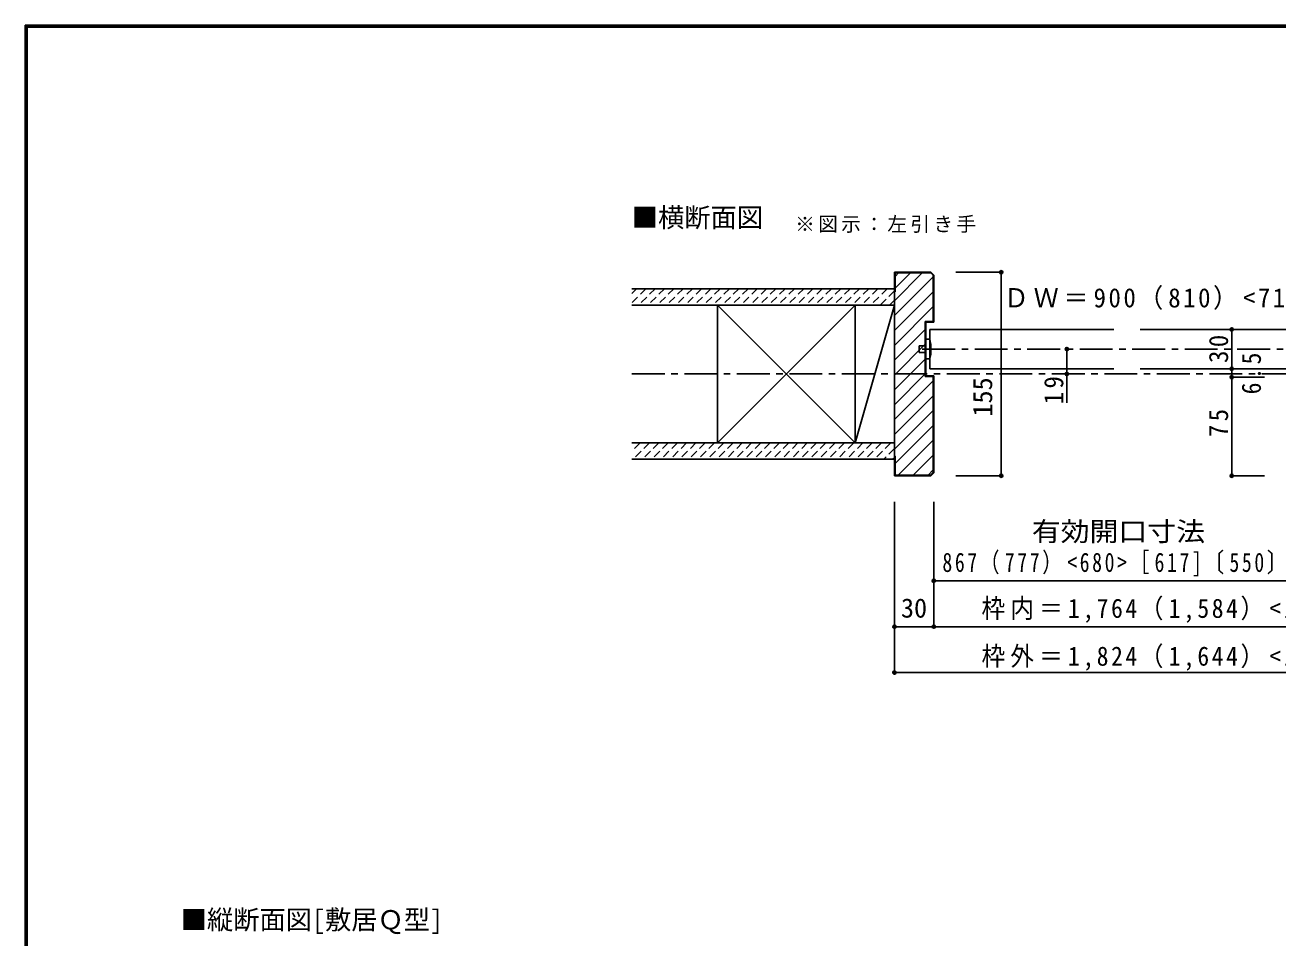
# Model space of a CAD drawing. Units: millimetres at full size, sheet at 1:5; details may follow other scales. Extents: x -973 to 977, y -718 to 696.
# Drawn here: x -973 to -19, y 0 to 696 of the extents above; entities that cross this region are included whole.
import ezdxf
from ezdxf.enums import TextEntityAlignment as Align

# ---------------------------------------------------------------- set-up
doc = ezdxf.new("R2010")
doc.units = ezdxf.units.MM
doc.header["$LTSCALE"] = 5
doc.header["$PDMODE"] = 32
doc.header["$PDSIZE"] = 2.5
doc.linetypes.add('CHAIN1', pattern=[8, 5, -1, 1, -1])
doc.linetypes.add('DASHED1', pattern=[1.8, 1.2, -0.6])
for name, color, linetype in [('0-1_通り芯', 4, 'CHAIN1'), ('0-2_柱', 3, 'Continuous'), ('0-3_仕上げ', 2, 'Continuous'), ('0-4_枠', 3, 'Continuous'), ('0-6_扉', 6, 'Continuous'), ('0-7_金物', 7, 'Continuous'), ('0-A_文字', 7, 'Continuous'), ('0-B_寸法', 7, 'Continuous'), ('0-C_ハッチ', 4, 'DASHED1'), ('F-1_枠', 6, 'Continuous')]:
    doc.layers.add(name, color=color, linetype=linetype)
doc.styles.add('ＭＳ ゴシック', font='')
doc.styles.get('ＭＳ ゴシック').set_extended_font_data('MS Gothic')

msp = doc.modelspace()

# ---------------------------------------------------------------- linework, layer by layer
at = {"layer": '0-1_通り芯'}
for p, q in [((295.302, 449), (-291.996, 449)), ((-510.996, 430), (514.302, 430))]:
    msp.add_line(p, q, dxfattribs=at)
at = {"layer": '0-2_柱', "color": 7}
for p, q in [((-445.875, 377.5), (-340.875, 482.5)), ((-340.875, 377.5), (-445.875, 482.5)), ((-340.875, 377.5), (-310.996, 482.5))]:
    msp.add_line(p, q, dxfattribs=at)
at = {"layer": '0-2_柱'}
for p, q in [((-445.875, 377.5), (-445.875, 482.5)), ((-340.875, 377.5), (-340.875, 482.5)), ((-310.996, 482.5), (-310.996, 377.5))]:
    msp.add_line(p, q, dxfattribs=at)
at = {"layer": '0-3_仕上げ'}
for p, q in [((-510.996, 495), (-310.996, 495)), ((-510.996, 482.5), (-310.996, 482.5)), ((-510.996, 377.5), (-310.996, 377.5)), ((-510.996, 365), (-310.996, 365))]:
    msp.add_line(p, q, dxfattribs=at)
at = {"layer": '0-4_枠'}
for p, q in [((-310.996, 352.5), (-310.996, 507.5)), ((-283.117, 507.5), (-310.996, 507.5)), ((-310.496, 492.5), (-310.496, 507)), ((-283.325, 507), (-310.496, 507)), ((-283.117, 507.5), (-280.996, 505.379)), ((-280.996, 505.379), (-280.996, 469.5)), ((-310.496, 492.5), (-310.996, 492.5)), ((-287.496, 470), (-287.496, 428)), ((-287.496, 470), (-281.496, 470)), ((-286.996, 469.5), (-280.996, 469.5)), ((-286.996, 469.5), (-286.996, 428.5)), ((-287.496, 428), (-281.496, 428)), ((-286.996, 428.5), (-280.996, 428.5)), ((-280.996, 354.621), (-280.996, 428.5)), ((-283.117, 352.5), (-280.996, 354.621)), ((-283.117, 352.5), (-310.996, 352.5)), ((-283.325, 353), (-310.496, 353))]:
    msp.add_line(p, q, dxfattribs=at)
for points in [[(-283.325, 507), (-281.496, 505.171), (-281.496, 470)], [(-283.325, 353), (-281.496, 354.828), (-281.496, 428)], [(-310.496, 353), (-310.496, 367.5), (-310.996, 367.5)]]:
    msp.add_lwpolyline(points, dxfattribs=at)
at = {"layer": '0-6_扉'}
for p, q in [((-283.996, 434), (-283.996, 464)), ((-283.996, 464), (-143.672, 464)), ((-283.996, 434), (-143.672, 434)), ((-123.672, 434), (16.653, 434))]:
    msp.add_line(p, q, dxfattribs=at)
msp.add_lwpolyline([(-123.672, 464), (16.653, 464), (16.653, 434)], dxfattribs=at)
at = {"layer": '0-7_金物'}
for p, q in [((-286.996, 451.5), (-291.996, 451.5)), ((-283.996, 456.5), (-286.996, 456.5))]:
    msp.add_line(p, q, dxfattribs=at)
for points in [[(-286.996, 446.5), (-291.996, 446.5), (-291.996, 451.5)], [(-283.996, 441.5), (-286.996, 441.5), (-286.996, 456.5)]]:
    msp.add_lwpolyline(points, dxfattribs=at)
msp.add_arc((-314.447, 449), 31.361, 346.16371, 13.83632, dxfattribs=at)
at = {"layer": '0-B_寸法', "color": 4}
for p, q in [((-229.575, 507.5), (-264.097, 507.5)), ((-229.575, 352.5), (-229.575, 507.5)), ((-53.988, 464), (-53.988, 434)), ((-53.988, 464), (-28.942, 464)), ((-179.575, 449), (-179.575, 408)), ((-53.988, 434), (-53.988, 427.5)), ((-53.988, 434), (-28.942, 434)), ((-53.988, 427.5), (-53.988, 352.5)), ((-53.988, 427.5), (-28.942, 427.5)), ((-229.575, 352.5), (-264.097, 352.5)), ((-53.988, 352.5), (-28.942, 352.5)), ((-310.996, 332.5), (-310.996, 202.5)), ((-280.996, 332.5), (-280.996, 237.5)), ((-280.996, 272.5), (284.302, 272.5)), ((-310.996, 237.5), (314.302, 237.5)), ((-310.996, 202.5), (314.302, 202.5))]:
    msp.add_line(p, q, dxfattribs=at)
at = {"layer": '0-B_寸法'}
for p in [(-229.575, 507.5), (-53.988, 464), (-179.575, 449), (-179.575, 430), (-53.988, 434), (-53.988, 427.5), (-229.575, 352.5), (-53.988, 352.5), (-280.996, 272.5), (-310.996, 237.5), (-280.996, 237.5), (-310.996, 202.5)]:
    msp.add_point(p, dxfattribs=at)
at = {"layer": '0-C_ハッチ', "linetype": 'Continuous'}
for p, q in [((-310.996, 485.755), (-289.751, 507)), ((-310.496, 495.315), (-298.811, 507)), ((-310.496, 504.376), (-307.872, 507)), ((-310.996, 474.441), (-281.496, 503.941)), ((-310.996, 463.127), (-281.496, 492.627)), ((-310.996, 451.814), (-281.496, 481.314)), ((-310.996, 440.5), (-287.496, 464)), ((-310.996, 429.186), (-287.496, 452.686)), ((-310.996, 417.872), (-287.496, 441.372)), ((-310.996, 406.559), (-287.496, 430.059)), ((-310.996, 395.245), (-281.496, 424.745)), ((-310.996, 383.931), (-281.496, 413.431)), ((-310.996, 372.617), (-281.496, 402.118)), ((-310.496, 361.803), (-281.496, 390.804)), ((-307.986, 353), (-281.496, 379.49)), ((-296.673, 353), (-281.496, 368.176)), ((-285.359, 353), (-281.496, 356.863))]:
    msp.add_line(p, q, dxfattribs=at)
at = {"layer": '0-C_ハッチ'}
for p, q in [((-507.347, 495), (-510.996, 491.351)), ((-500.276, 495), (-510.996, 484.279)), ((-493.205, 495), (-505.705, 482.5)), ((-486.134, 495), (-498.634, 482.5)), ((-479.063, 495), (-491.563, 482.5)), ((-471.991, 495), (-484.491, 482.5)), ((-464.92, 495), (-477.42, 482.5)), ((-457.849, 495), (-470.349, 482.5)), ((-450.778, 495), (-463.278, 482.5)), ((-443.707, 495), (-456.207, 482.5)), ((-436.636, 495), (-449.136, 482.5)), ((-429.565, 495), (-442.065, 482.5)), ((-422.494, 495), (-434.994, 482.5)), ((-415.423, 495), (-427.923, 482.5)), ((-408.352, 495), (-420.852, 482.5)), ((-401.281, 495), (-413.781, 482.5)), ((-394.21, 495), (-406.71, 482.5)), ((-387.139, 495), (-399.639, 482.5)), ((-380.068, 495), (-392.568, 482.5)), ((-372.997, 495), (-385.497, 482.5)), ((-365.925, 495), (-378.425, 482.5)), ((-358.854, 495), (-371.354, 482.5)), ((-351.783, 495), (-364.283, 482.5)), ((-344.712, 495), (-357.212, 482.5)), ((-337.641, 495), (-350.141, 482.5)), ((-330.57, 495), (-343.07, 482.5)), ((-323.499, 495), (-335.999, 482.5)), ((-316.428, 495), (-328.928, 482.5)), ((-310.996, 493.361), (-321.857, 482.5)), ((-310.996, 486.29), (-314.786, 482.5)), ((-504.639, 377.5), (-510.996, 371.142)), ((-497.568, 377.5), (-510.068, 365)), ((-490.497, 377.5), (-502.997, 365)), ((-483.425, 377.5), (-495.925, 365)), ((-476.354, 377.5), (-488.854, 365)), ((-469.283, 377.5), (-481.783, 365)), ((-462.212, 377.5), (-474.712, 365)), ((-455.141, 377.5), (-467.641, 365)), ((-448.07, 377.5), (-460.57, 365)), ((-440.999, 377.5), (-453.499, 365)), ((-433.928, 377.5), (-446.428, 365)), ((-426.857, 377.5), (-439.357, 365)), ((-419.786, 377.5), (-432.286, 365)), ((-412.715, 377.5), (-425.215, 365)), ((-405.644, 377.5), (-418.144, 365)), ((-398.573, 377.5), (-411.073, 365)), ((-391.502, 377.5), (-404.002, 365)), ((-384.431, 377.5), (-396.931, 365)), ((-377.359, 377.5), (-389.859, 365)), ((-370.288, 377.5), (-382.788, 365)), ((-363.217, 377.5), (-375.717, 365)), ((-356.146, 377.5), (-368.646, 365)), ((-349.075, 377.5), (-361.575, 365)), ((-342.004, 377.5), (-354.504, 365)), ((-334.933, 377.5), (-347.433, 365)), ((-327.862, 377.5), (-340.362, 365)), ((-320.791, 377.5), (-333.291, 365)), ((-313.72, 377.5), (-326.22, 365)), ((-310.996, 373.153), (-319.149, 365)), ((-310.996, 366.081), (-312.078, 365))]:
    msp.add_line(p, q, dxfattribs=at)
at = {"layer": 'F-1_枠'}
for p, q in [((-973.347, 695.833), (-973.347, -700.833)), ((-973.347, 695.833), (976.653, 695.833)), ((-973.347, 695), (976.653, 695)), ((-973.347, 694.167), (976.653, 694.167)), ((-972.514, 695.833), (-972.514, -700.833)), ((-971.68, 695.833), (-971.68, -700.833))]:
    msp.add_line(p, q, dxfattribs=at)

# ---------------------------------------------------------------- texts
at = {"layer": '0-A_文字', "style": 'ＭＳ ゴシック'}
for s, p in [('■横断面図', (-510.996, 537.5)), ('■縦断面図[敷居Ｑ型]', (-854.746, 2.5))]:
    msp.add_text(s, height=14.66, dxfattribs=at).set_placement(p, align=Align.BOTTOM_LEFT)
at = {"layer": '0-A_文字', "insert": (-386.602, 537.5), "char_height": 11, "attachment_point": 7, "style": 'ＭＳ ゴシック'}
msp.add_mtext('\\T1.17;※図示：左引き手', dxfattribs=at)
at = {"layer": '0-B_寸法', "style": 'ＭＳ ゴシック'}
msp.add_text('155', height=14.66, rotation=90, dxfattribs=at).set_placement((-232.075, 397.521), align=Align.BOTTOM_LEFT)
at = {"layer": '0-B_寸法', "style": 'ＭＳ ゴシック', "width": 1.1}
msp.add_text('有効開口寸法', height=14.66, dxfattribs=at).set_placement((-206.246, 298.31), align=Align.BOTTOM_LEFT)
at = {"layer": '0-B_寸法', "style": 'ＭＳ ゴシック'}
msp.add_text('30', height=14.66, dxfattribs=at).set_placement((-305.996, 240), align=Align.BOTTOM_LEFT)
at = {"layer": '0-B_寸法', "char_height": 14.66, "attachment_point": 7, "style": 'ＭＳ ゴシック'}
for s, insert in [('\\T1.2;\\W0.95;ＤＷ＝900（810）<713>［650]〔583〕', (-227.619, 477.333)), ('\\T1.27;\\W0.75;867（777）<680>［617]〔550〕', (-274.371, 275.81)), ('\\T1.22;\\W0.9;枠内＝1,764（1,584）<1,390>［1,264]〔1,130〕', (-244.597, 240.411)), ('\\T1.22;\\W0.9;枠外＝1,824（1,644）<1,450>［1,324]〔1,190〕', (-244.597, 203.958))]:
    msp.add_mtext(s, dxfattribs=dict(at, insert=insert))
at = {"layer": '0-B_寸法', "char_height": 14.66, "attachment_point": 7, "rotation": 90, "style": 'ＭＳ ゴシック'}
for s, insert in [('\\T1.27;\\W0.95;30', (-56.488, 438.375)), ('\\T1.27;\\W0.9;6.5', (-31.488, 414.5)), ('\\T1.27;\\W0.95;19', (-182.075, 406.875)), ('\\T1.27;\\W0.95;75', (-56.488, 381.875))]:
    msp.add_mtext(s, dxfattribs=dict(at, insert=insert))

doc.saveas('drawing.dxf')
